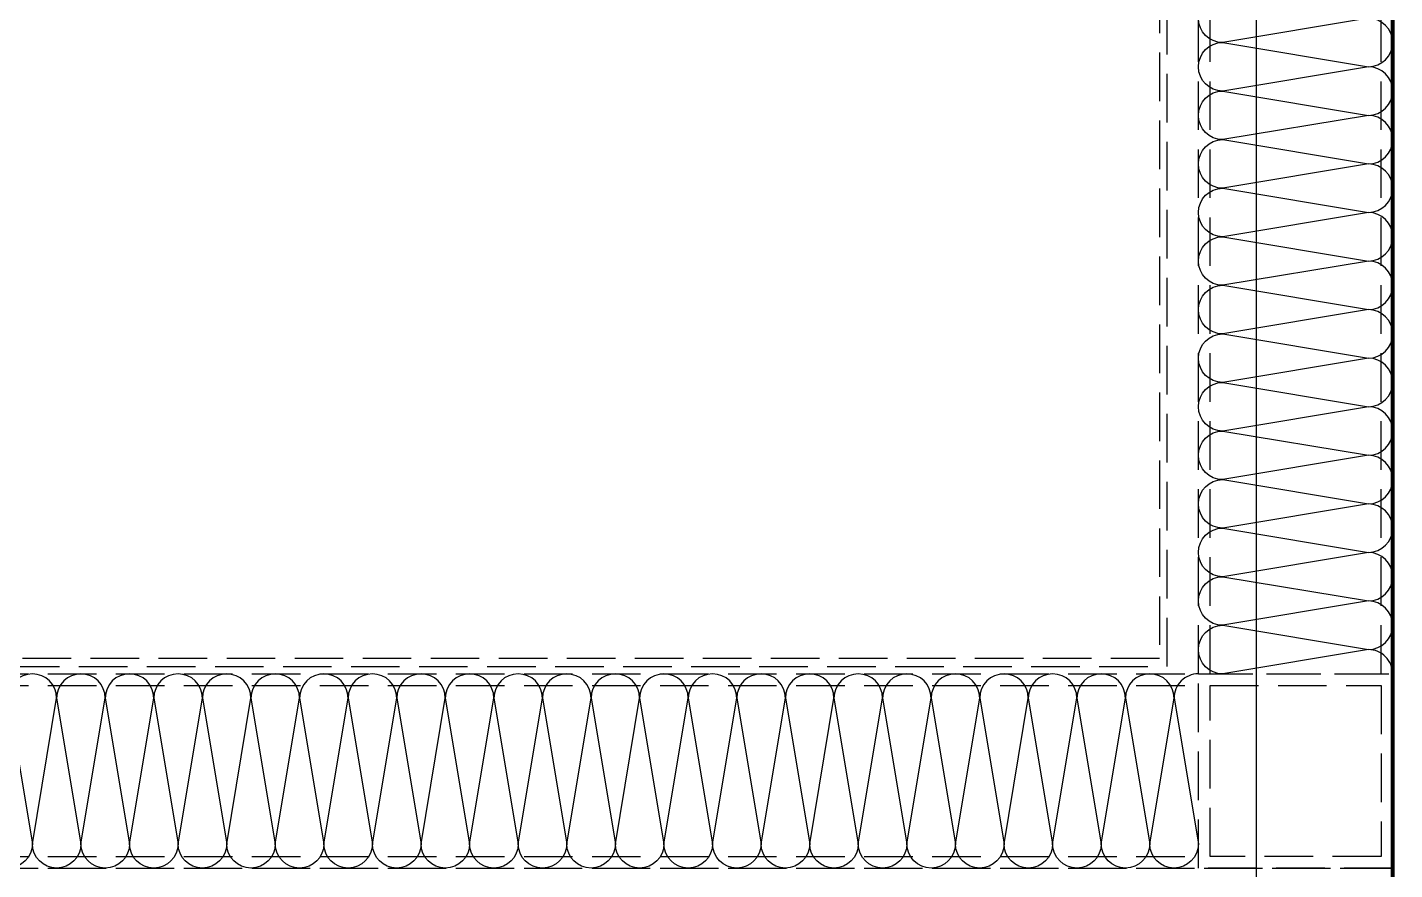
# Model space of a CAD drawing. Extents: x -160106 to 966792, y -663931 to 1550022.
# Drawn here: x -59554.4 to -59202.7, y -85439.2 to -85222.4 of the extents above; entities that cross this region are included whole.
import ezdxf
from ezdxf.xclip import XClip

# ---------------------------------------------------------------- set-up
doc = ezdxf.new("R2010")
doc.units = 0
doc.linetypes.add('ZN-DASH', pattern=[0.35, 0.25, -0.1])
for name, color, linetype in [('!ZN6-虚线-8', 8, 'ZN-DASH'), ('20剖面图$0$AS-WALL', 40, 'Continuous'), ('BWM', 8, 'Continuous'), ('钢承板', 253, 'Continuous')]:
    doc.layers.add(name, color=color, linetype=linetype)

# ---------------------------------------------------------------- blocks, each defined once
blk = doc.blocks.new('20250908100738', base_point=(-59332.14, -80635.9))
at = {"color": 8, "ltscale": 50}
for p, q in [((-59298.16, -80958.24), (-59298.16, -80639.33)), ((-59306.16, -80956.31), (-59306.16, -80656.31)), ((-59308.16, -80658.31), (-59308.16, -80954.31)), ((-59295.16, -80958.24), (-59295.16, -80689.33)), ((-59251.16, -80958.24), (-59251.16, -80689.33)), ((-60006.16, -80956.31), (-59306.16, -80956.31)), ((-59308.16, -80954.31), (-60004.16, -80954.31)), ((-60014.16, -80958.24), (-59248.16, -80958.24)), ((-60014.16, -80961.24), (-59298.16, -80961.24)), ((-60014.16, -81005.24), (-59298.16, -81005.24)), ((-60064.16, -81008.24), (-59248.16, -81008.24)), ((-60014.16, -81008.24), (-59248.16, -81008.24))]:
    blk.add_line(p, q, dxfattribs=at)
for points in [[(-59248.16, -80958.24), (-59248.16, -81008.24), (-59298.16, -81008.24), (-59298.16, -80958.24)], [(-59251.16, -80961.24), (-59251.16, -81005.24), (-59295.16, -81005.24), (-59295.16, -80961.24)]]:
    blk.add_lwpolyline(points, close=True, dxfattribs=at)
at = {"layer": 'BWM', "color": 8}
for points in [[(-59248.16, -80958.24, 0.414214), (-59254.41, -80951.99), (-59291.89, -80958.24, -1), (-59291.89, -80945.74), (-59254.41, -80951.99, 1), (-59254.41, -80939.49), (-59291.89, -80945.74, -1), (-59291.89, -80933.24), (-59254.41, -80939.49, 1), (-59254.41, -80926.99), (-59291.89, -80933.24, -1), (-59291.89, -80920.74), (-59254.41, -80926.99, 1), (-59254.41, -80914.49), (-59291.89, -80920.74, -1), (-59291.89, -80908.24), (-59254.41, -80914.49, 1), (-59254.41, -80901.99), (-59291.89, -80908.24, -1), (-59291.89, -80895.74), (-59254.41, -80901.99, 1), (-59254.41, -80889.49), (-59291.89, -80895.74, -1), (-59291.89, -80883.24), (-59254.41, -80889.49, 1), (-59254.41, -80876.99), (-59291.89, -80883.24, -1), (-59291.89, -80870.74), (-59254.41, -80876.99, 1), (-59254.41, -80864.49), (-59291.89, -80870.74, -1), (-59291.89, -80858.24), (-59254.41, -80864.49, 1), (-59254.41, -80851.99), (-59291.89, -80858.24, -1), (-59291.89, -80845.74), (-59254.41, -80851.99, 1), (-59254.41, -80839.49), (-59291.89, -80845.74, -1), (-59291.89, -80833.24), (-59254.41, -80839.49, 1), (-59254.41, -80826.99), (-59291.89, -80833.24, -1), (-59291.89, -80820.74), (-59254.41, -80826.99, 1), (-59254.41, -80814.49), (-59291.89, -80820.74, -1), (-59291.89, -80808.24), (-59254.41, -80814.49, 1), (-59254.41, -80801.99), (-59291.89, -80808.24, -1), (-59291.89, -80795.74), (-59254.41, -80801.99, 1), (-59254.41, -80789.49), (-59291.89, -80795.74, -1), (-59291.89, -80783.24)], [(-59298.16, -80958.24, 0.414214), (-59304.41, -80964.49), (-59298.16, -81001.98, -1), (-59310.66, -81001.98), (-59304.41, -80964.49, 1), (-59316.91, -80964.49), (-59310.66, -81001.98, -1), (-59323.16, -81001.98), (-59316.91, -80964.49, 1), (-59329.41, -80964.49), (-59323.16, -81001.98, -1), (-59335.66, -81001.98), (-59329.41, -80964.49, 1), (-59341.91, -80964.49), (-59335.66, -81001.98, -1), (-59348.16, -81001.98), (-59341.91, -80964.49, 1), (-59354.41, -80964.49), (-59348.16, -81001.98, -1), (-59360.66, -81001.98), (-59354.41, -80964.49, 1), (-59366.91, -80964.49), (-59360.66, -81001.98, -1), (-59373.16, -81001.98), (-59366.91, -80964.49, 1), (-59379.41, -80964.49), (-59373.16, -81001.98, -1), (-59385.66, -81001.98), (-59379.41, -80964.49, 1), (-59391.91, -80964.49), (-59385.66, -81001.98, -1), (-59398.16, -81001.98), (-59391.91, -80964.49, 1), (-59404.41, -80964.49), (-59398.16, -81001.98, -1), (-59410.66, -81001.98), (-59404.41, -80964.49, 1), (-59416.91, -80964.49), (-59410.66, -81001.98, -1), (-59423.16, -81001.98), (-59416.91, -80964.49, 1), (-59429.41, -80964.49), (-59423.16, -81001.98, -1), (-59435.66, -81001.98), (-59429.41, -80964.49, 1), (-59441.91, -80964.49), (-59435.66, -81001.98, -1), (-59448.16, -81001.98), (-59441.91, -80964.49, 1), (-59454.41, -80964.49), (-59448.16, -81001.98, -1), (-59460.66, -81001.98), (-59454.41, -80964.49, 1), (-59466.91, -80964.49), (-59460.66, -81001.98, -1), (-59473.16, -81001.98), (-59466.91, -80964.49, 1), (-59479.41, -80964.49), (-59473.16, -81001.98, -1), (-59485.66, -81001.98), (-59479.41, -80964.49, 1), (-59491.91, -80964.49), (-59485.66, -81001.98, -1), (-59498.16, -81001.98), (-59491.91, -80964.49, 1), (-59504.41, -80964.49), (-59498.16, -81001.98, -1), (-59510.66, -81001.98), (-59504.41, -80964.49, 1), (-59516.91, -80964.49), (-59510.66, -81001.98, -1), (-59523.16, -81001.98), (-59516.91, -80964.49, 1), (-59529.41, -80964.49), (-59523.16, -81001.98, -1), (-59535.66, -81001.98), (-59529.41, -80964.49, 1), (-59541.91, -80964.49), (-59535.66, -81001.98, -1), (-59548.16, -81001.98), (-59541.91, -80964.49, 1), (-59554.41, -80964.49), (-59548.16, -81001.98, -1), (-59560.66, -81001.98), (-59554.41, -80964.49, 1), (-59566.91, -80964.49), (-59560.66, -81001.98, -1), (-59573.16, -81001.98), (-59566.91, -80964.49, 1), (-59579.41, -80964.49), (-59573.16, -81001.98, -1), (-59585.66, -81001.98), (-59579.41, -80964.49, 1), (-59591.91, -80964.49), (-59585.66, -81001.98, -1), (-59598.16, -81001.98), (-59591.91, -80964.49, 1), (-59604.41, -80964.49), (-59598.16, -81001.98, -1), (-59610.66, -81001.98)]]:
    blk.add_lwpolyline(points, format="xyb", dxfattribs=at)
at = {"layer": '钢承板', "color": 8, "const_width": 1}
blk.add_lwpolyline([(-59248.16, -80688.33), (-59248.16, -81023.24), (-59298.16, -81023.24)], dxfattribs=at)
blk = doc.blocks.new('20250829153651')
at = {"layer": '20剖面图$0$AS-WALL'}
blk.add_line((45, 11800), (45, 14469.22), dxfattribs=at)
at = {"layer": '!ZN6-虚线-8', "color": 8, "linetype": 'ZN-DASH', "ltscale": 70}
blk.add_blockref('20250908100738', (-3.98, 12219.43), dxfattribs=at)

msp = doc.modelspace()

# ---------------------------------------------------------------- block references
at = {"ltscale": 30}
ref = msp.add_blockref('20250829153651', (-59283.16, -97285.92), dxfattribs=at)
XClip(ref).set_block_clipping_path([(-854.3998935135, 10782.4346405372), (614.400000248, 12795.2674040624)])

doc.saveas('drawing.dxf')
